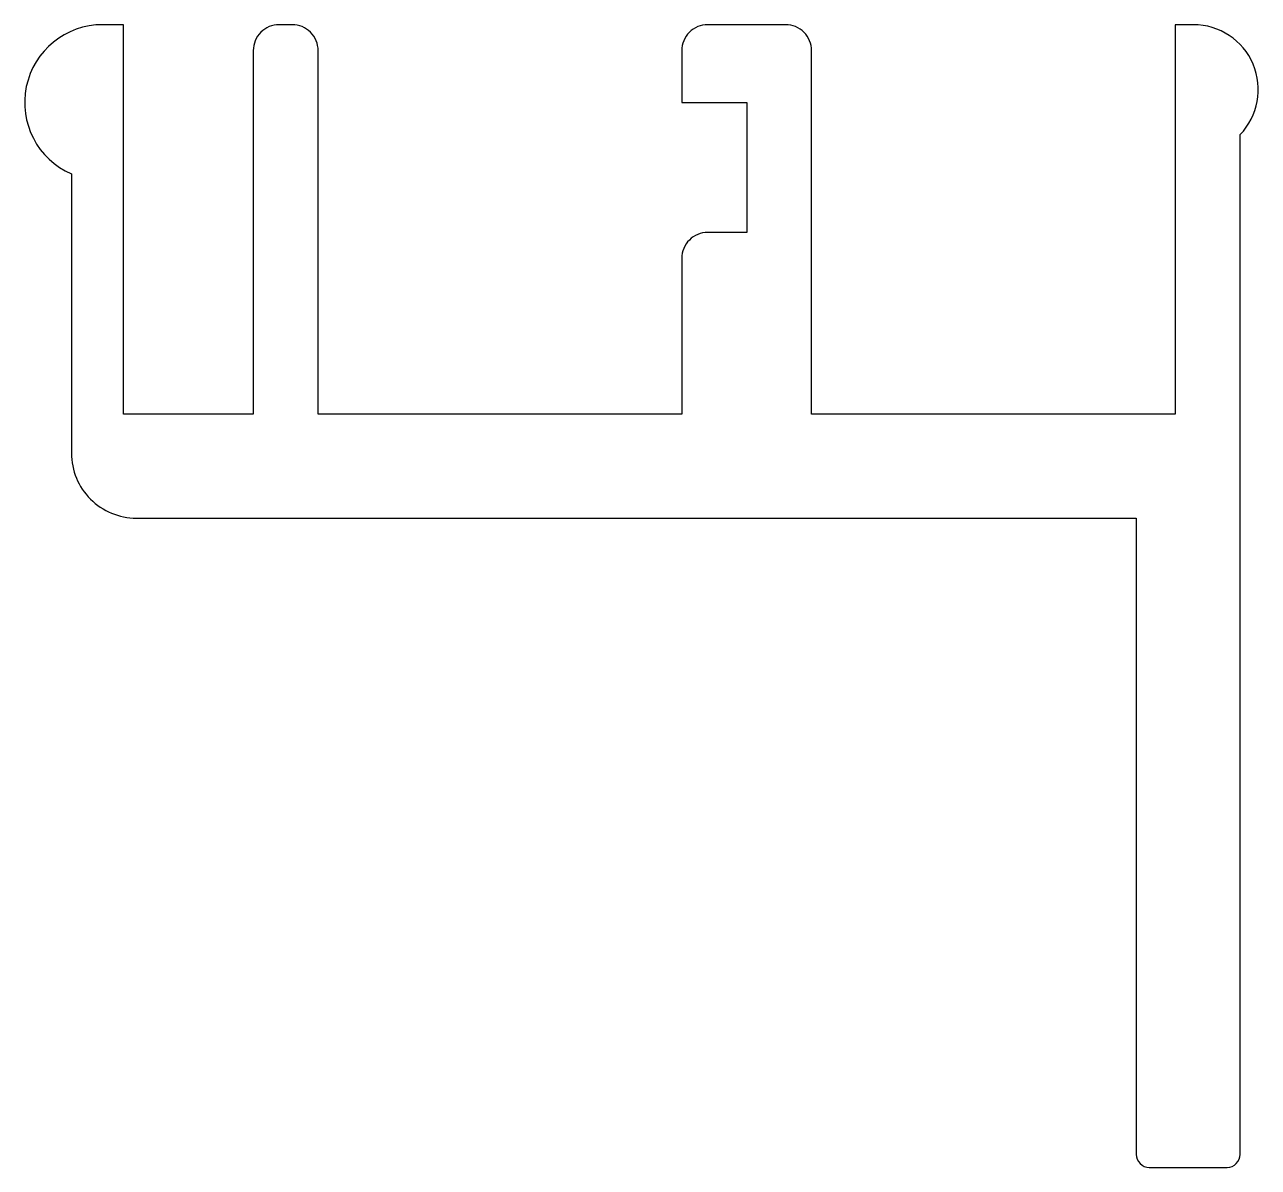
# Model space of a CAD drawing. Extents: x 142.7 to 190.2, y 193.7 to 237.7.
import ezdxf

# ---------------------------------------------------------------- set-up
doc = ezdxf.new("R2010")
doc.units = 0
doc.layers.get('0').update_dxf_attribs({"linetype": 'CONTINUOUS'})

msp = doc.modelspace()

# ---------------------------------------------------------------- linework, layer by layer
at = {"color": 7}
msp.add_lwpolyline([(169.011, 229.735, 0.414214), (168.011, 228.735), (168.011, 222.735), (154.011, 222.735), (154.011, 236.735, 0.414214), (153.011, 237.735), (152.511, 237.735, 0.414214), (151.511, 236.735), (151.511, 222.735), (146.511, 222.735), (146.511, 237.735), (145.711, 237.735, 0.812836), (144.511, 231.986), (144.511, 221.235, 0.414214), (147.011, 218.735), (185.511, 218.735), (185.511, 194.235, 0.414214), (186.011, 193.735), (189.011, 193.735, 0.414214), (189.511, 194.235), (189.511, 233.5, 0.661544), (187.711, 237.735), (187.011, 237.735), (187.011, 222.735), (173.011, 222.735), (173.011, 236.735, 0.414214), (172.011, 237.735), (169.011, 237.735, 0.414214), (168.011, 236.735), (168.011, 234.735), (170.511, 234.735), (170.511, 229.735)], format="xyb", close=True, dxfattribs=at)

doc.saveas('drawing.dxf')
